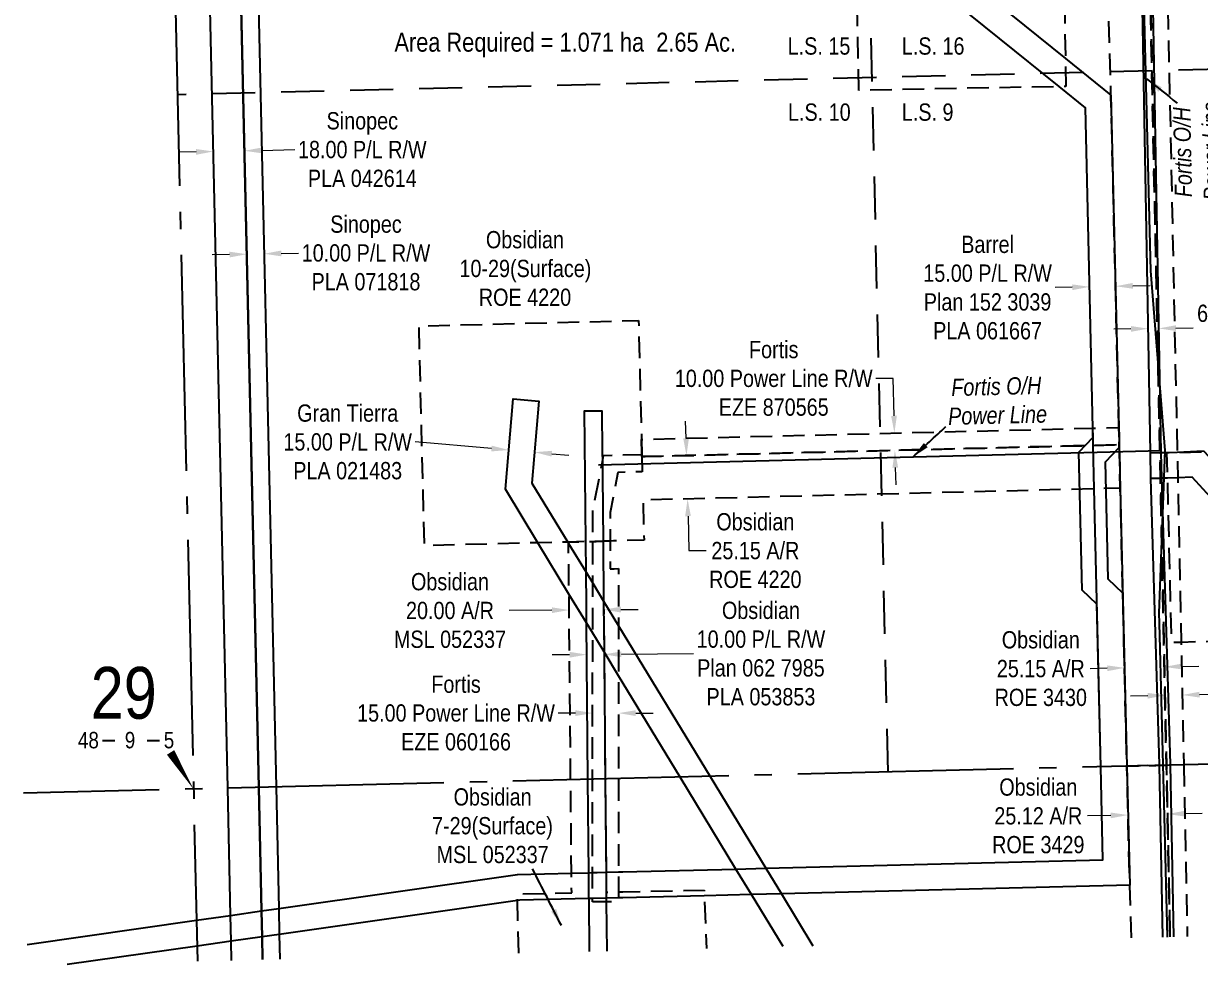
# Model space of a CAD drawing. Extents: x 614480 to 617433, y 5892532 to 5894399.
# Drawn here: x 614773 to 615454, y 5892532 to 5893076 of the extents above; entities that cross this region are included whole.
import ezdxf
from ezdxf.enums import TextEntityAlignment as Align

# ---------------------------------------------------------------- set-up
doc = ezdxf.new("R2010")
doc.units = 0
doc.header["$LTSCALE"] = 5
doc.header["$PDSIZE"] = 0.5
for name, pattern in [('foc-ACCESSROAD', [3.75, 2.5, -1.25]), ('foc-FLOWLINE', [3.75, 2.5, -1.25]), ('foc-LSD', [8, 5, -3]), ('foc-QUARTERLINE', [33, 25, -3, 2, -3])]:
    doc.linetypes.add(name, pattern=pattern)
doc.layers.get('Defpoints').update_dxf_attribs({"color": 9})
for name, color, linetype in [('10', 1, 'Continuous'), ('9', 3, 'Continuous'), ('AS-POWER', 104, 'foc-POWER'), ('AS-POWER-T', 104, 'Continuous'), ('C-AR', 13, 'foc-ACCESSROAD'), ('C-RW', 13, 'Continuous'), ('C-WS', 13, 'foc-ACCESSROAD'), ('F-EZE', 190, 'foc-FLOWLINE'), ('F-RW', 190, 'Continuous'), ('F-WS', 190, 'foc-ACCESSROAD'), ('L-AREAREQUIRED', 7, 'Continuous'), ('L-QSEC', 8, 'foc-QUARTERLINE'), ('L-SECLBL', 7, 'Continuous'), ('L-SECTION-LSD', 7, 'foc-LSD')]:
    doc.layers.add(name, color=color, linetype=linetype)
for name, color, linetype, lineweight in [('C-AR-T', 13, 'Continuous', 9), ('C-RW-T', 13, 'Continuous', 9), ('C-WS-T', 13, 'Continuous', 9), ('F-EZE-T', 190, 'Continuous', 9), ('F-RW-T', 190, 'Continuous', 9)]:
    doc.layers.add(name, color=color, linetype=linetype, lineweight=lineweight)
doc.styles.add('100L', font='ARIALN.TTF', dxfattribs={"height": 11})
doc.styles.add('80CG', font='ARIALN.TTF', dxfattribs={"height": 10})
doc.styles.add('80L', font='ARIALN.TTF', dxfattribs={"height": 10})
doc.styles.add('foc-LtypeFont', font='ARIALN.TTF', dxfattribs={"height": 7.35})
doc.styles.add('SIMPLEX', font='ARIALN.TTF')
doc.linetypes.add('foc-POWER', pattern='A,6,-1,["P",foc-LtypeFont,S=0.2,R=0,X=-0.625,Y=-0.75],-1.24,4', length=12.24)
doc.dimstyles.new('Compass 5 000', dxfattribs={"dimscale": 5, "dimtxt": 9, "dimasz": 2, "dimexe": 0.2, "dimexo": 0.0625, "dimgap": 0.5, "dimtad": 0, "dimtih": 1, "dimtoh": 1, "dimzin": 0, "dimdsep": 46, "dimtxsty": '80CG', "dimcen": 0.1, "dimse1": 1, "dimse2": 1, "dimclrd": 256, "dimclrt": 256, "dimaunit": 1, "dimadec": 4, "dimazin": 0, "dimtfac": 0.06, "dimtofl": 0, "dimtmove": 0, "dimatfit": 1, "dimfxl": 0.2, "dimtolj": 1, "dimtzin": 0, "dimlwd": -1, "dimarcsym": 0})

# ---------------------------------------------------------------- blocks, each defined once
blk = doc.blocks.new('L-SECLBL')
at = {"layer": '9', "color": 7}
for p, q in [((-5.08, -27.83), (-12.29, -27.83)), ((20.7, -27.83), (13.5, -27.83))]:
    blk.add_line(p, q, dxfattribs=at)
at = {"layer": '10', "color": 2, "style": 'SIMPLEX'}
blk.add_attdef('SEC', text='', height=30, dxfattribs=at).set_placement((0, 0), align=Align.MIDDLE)
at = {"layer": '10', "color": 5, "style": '80L'}
blk.add_attdef('TWP', text='', height=9.5, dxfattribs=at).set_placement((-14.43, -27.37), align=Align.MIDDLE_RIGHT)
blk.add_attdef('RGE', text='', height=9.5, dxfattribs=at).set_placement((3.62, -27.37), align=Align.MIDDLE_CENTER)
blk.add_attdef('MER', text='', height=9.5, dxfattribs=at).set_placement((23.17, -27.37), align=Align.MIDDLE_LEFT)
blk = doc.blocks.new('*D598')
at = {"layer": 'C-AR-T', "transparency": 16777216}
for p, q in [((615078.89, 5892736.75), (615054.15, 5892736.53)), ((615118.9, 5892737.11), (615128.9, 5892737.2))]:
    blk.add_line(p, q, dxfattribs=at)
for points in [[(615078.88, 5892738.42), (615078.91, 5892735.09), (615088.89, 5892736.84)], [(615118.88, 5892738.78), (615118.91, 5892735.44), (615108.9, 5892737.02)]]:
    blk.add_solid(points, dxfattribs=at)
at = {"layer": 'Defpoints', "color": 0, "transparency": 16777216}
for p in [(615088.89, 5892736.84), (615088.93, 5892732.31), (615108.94, 5892732.49)]:
    blk.add_point(p, dxfattribs=at)
at = {"layer": 'C-AR-T', "transparency": 16777216, "insert": (615019.87, 5892736.53), "char_height": 10, "attachment_point": 5, "style": '80CG'}
blk.add_mtext('\\A1;Obsidian\\P20.00 A/R\\PMSL 052337', dxfattribs=at)
blk = doc.blocks.new('*D599')
at = {"layer": 'C-AR-T', "transparency": 16777216}
for p, q in [((615156.63, 5892836.31), (615156.38, 5892846.3)), ((615157.75, 5892791.18), (615158.25, 5892771.23)), ((615158.25, 5892771.23), (615168.25, 5892771.23))]:
    blk.add_line(p, q, dxfattribs=at)
for points in [[(615158.3, 5892836.35), (615154.96, 5892836.27), (615156.88, 5892826.31)], [(615159.42, 5892791.22), (615156.09, 5892791.14), (615157.5, 5892801.17)]]:
    blk.add_solid(points, dxfattribs=at)
at = {"layer": 'Defpoints', "color": 0, "transparency": 16777216}
for p in [(615156.89, 5892826.31), (615157.5, 5892801.17), (615157.51, 5892801.17)]:
    blk.add_point(p, dxfattribs=at)
at = {"layer": 'C-AR-T', "transparency": 16777216, "insert": (615196.77, 5892771.23), "char_height": 10, "attachment_point": 5, "style": '80CG'}
blk.add_mtext('\\A1;Obsidian\\P25.15 A/R\\PROE 4220', dxfattribs=at)
blk = doc.blocks.new('*D600')
at = {"layer": 'C-AR-T', "transparency": 16777216}
for p, q in [((615400.65, 5892703.13), (615390.65, 5892702.89)), ((615443.75, 5892704.15), (615453.74, 5892704.39))]:
    blk.add_line(p, q, dxfattribs=at)
for points in [[(615400.61, 5892704.79), (615400.69, 5892701.46), (615410.65, 5892703.36)], [(615443.71, 5892705.81), (615443.78, 5892702.48), (615433.75, 5892703.91)]]:
    blk.add_solid(points, dxfattribs=at)
at = {"layer": 'Defpoints', "color": 0, "transparency": 16777216}
for p in [(615433.65, 5892708.08), (615410.55, 5892707.53), (615410.65, 5892703.36)]:
    blk.add_point(p, dxfattribs=at)
at = {"layer": 'C-AR-T', "transparency": 16777216, "insert": (615362.13, 5892702.89), "char_height": 10, "attachment_point": 5, "style": '80CG'}
blk.add_mtext('\\A1;Obsidian\\P25.15 A/R\\PROE 3430', dxfattribs=at)
blk = doc.blocks.new('*D601')
at = {"layer": 'C-AR-T', "transparency": 16777216}
for p, q in [((615445.54, 5892618.94), (615455.54, 5892619.18)), ((615402.67, 5892617.93), (615389.24, 5892617.61))]:
    blk.add_line(p, q, dxfattribs=at)
for points in [[(615402.63, 5892619.59), (615402.71, 5892616.26), (615412.66, 5892618.16)], [(615445.5, 5892620.61), (615445.58, 5892617.28), (615435.54, 5892618.71)]]:
    blk.add_solid(points, dxfattribs=at)
at = {"layer": 'Defpoints', "color": 0, "transparency": 16777216}
for p in [(615412.51, 5892624.64), (615435.39, 5892625.18), (615412.66, 5892618.16)]:
    blk.add_point(p, dxfattribs=at)
at = {"layer": 'C-AR-T', "transparency": 16777216, "insert": (615360.69, 5892617.61), "char_height": 10, "attachment_point": 5, "style": '80CG'}
blk.add_mtext('\\A1;Obsidian\\P25.12 A/R\\PROE 3429', dxfattribs=at)
blk = doc.blocks.new('*D603')
at = {"layer": 'C-RW-T', "transparency": 16777216}
for p, q in [((615089.13, 5892710.96), (615079.13, 5892710.87)), ((615119.13, 5892711.23), (615160.93, 5892711.6))]:
    blk.add_line(p, q, dxfattribs=at)
for points in [[(615089.12, 5892712.63), (615089.15, 5892709.29), (615099.13, 5892711.05)], [(615119.12, 5892712.9), (615119.15, 5892709.56), (615109.13, 5892711.14)]]:
    blk.add_solid(points, dxfattribs=at)
at = {"layer": 'Defpoints', "color": 0, "transparency": 16777216}
for p in [(615099.02, 5892723.2), (615109.02, 5892723.29), (615109.13, 5892711.14)]:
    blk.add_point(p, dxfattribs=at)
at = {"layer": 'C-RW-T', "transparency": 16777216, "insert": (615200.01, 5892711.6), "char_height": 10, "attachment_point": 5, "style": '80CG'}
blk.add_mtext('\\A1;Obsidian\\P10.00 P/L R/W\\PPlan 062 7985\\PPLA 053853', dxfattribs=at)
blk = doc.blocks.new('*D605')
at = {"layer": 'C-RW-T', "transparency": 16777216}
for p, q in [((615414.35, 5892899.61), (615404.35, 5892899.43)), ((615440.43, 5892900.09), (615450.43, 5892900.27))]:
    blk.add_line(p, q, dxfattribs=at)
for points in [[(615414.32, 5892901.28), (615414.38, 5892897.95), (615424.35, 5892899.79)], [(615440.4, 5892901.75), (615440.46, 5892898.42), (615430.43, 5892899.9)]]:
    blk.add_solid(points, dxfattribs=at)
at = {"layer": 'Defpoints', "color": 0, "transparency": 16777216}
for p in [(615424.31, 5892901.98), (615430.39, 5892902.09), (615430.43, 5892899.9)]:
    blk.add_point(p, dxfattribs=at)
at = {"layer": 'C-RW-T', "transparency": 16777216, "insert": (615499.14, 5892900.27), "char_height": 10, "attachment_point": 5, "style": '80CG'}
blk.add_mtext('\\A1;Obsidian\\P6.10 Flowline R/W\\PPlan 211 MC\\PROE 6818', dxfattribs=at)
blk = doc.blocks.new('*D609')
at = {"layer": 'Defpoints', "color": 0, "transparency": 16777216}
for p in [(615102.5, 5892677.64), (615102.5, 5892677.16), (615117.52, 5892677.63)]:
    blk.add_point(p, dxfattribs=at)
at = {"layer": 'F-EZE-T', "transparency": 16777216}
for p, q in [((615092.5, 5892677.17), (615082.5, 5892677.18)), ((615127.52, 5892677.15), (615137.52, 5892677.14))]:
    blk.add_line(p, q, dxfattribs=at)
for points in [[(615092.5, 5892678.84), (615092.5, 5892675.5), (615102.5, 5892677.16)], [(615127.52, 5892678.81), (615127.52, 5892675.48), (615117.52, 5892677.15)]]:
    blk.add_solid(points, dxfattribs=at)
at = {"layer": 'F-EZE-T', "transparency": 16777216, "insert": (615023.36, 5892677.18), "char_height": 10, "attachment_point": 5, "style": '80CG'}
blk.add_mtext('\\A1;Fortis\\P15.00 Power Line R/W\\PEZE 060166', dxfattribs=at)
blk = doc.blocks.new('*D610')
at = {"layer": 'Defpoints', "color": 0, "transparency": 16777216}
for p in [(615222.27, 5892837.95), (615277.33, 5892839.32), (615222.52, 5892827.94)]:
    blk.add_point(p, dxfattribs=at)
at = {"layer": 'F-EZE-T', "transparency": 16777216}
for p, q in [((615276.55, 5892870.94), (615266.55, 5892870.94)), ((615277.09, 5892849.31), (615276.55, 5892870.94)), ((615277.83, 5892819.32), (615278.08, 5892809.32))]:
    blk.add_line(p, q, dxfattribs=at)
for points in [[(615278.75, 5892849.35), (615275.42, 5892849.27), (615277.33, 5892839.32)], [(615279.5, 5892819.36), (615276.17, 5892819.27), (615277.58, 5892829.31)]]:
    blk.add_solid(points, dxfattribs=at)
at = {"layer": 'F-EZE-T', "transparency": 16777216, "insert": (615207.41, 5892870.94), "char_height": 10, "attachment_point": 5, "style": '80CG'}
blk.add_mtext('\\A1;Fortis\\P10.00 Power Line R/W\\PEZE 870565', dxfattribs=at)
blk = doc.blocks.new('*D611')
at = {"layer": 'Defpoints', "color": 0, "transparency": 16777216}
for p in [(615434.01, 5892691.1), (615444.01, 5892691.31), (615444.09, 5892687.64)]:
    blk.add_point(p, dxfattribs=at)
at = {"layer": 'F-EZE-T', "transparency": 16777216}
for p, q in [((615454.08, 5892687.85), (615464.08, 5892688.06)), ((615424.08, 5892687.22), (615414.09, 5892687.01))]:
    blk.add_line(p, q, dxfattribs=at)
for points in [[(615424.05, 5892688.89), (615424.12, 5892685.56), (615434.08, 5892687.43)], [(615454.05, 5892689.52), (615454.12, 5892686.19), (615444.09, 5892687.64)]]:
    blk.add_solid(points, dxfattribs=at)
at = {"layer": 'F-EZE-T', "transparency": 16777216, "insert": (615523.22, 5892688.06), "char_height": 10, "attachment_point": 5, "style": '80CG'}
blk.add_mtext('\\A1;Fortis\\P10.00 Power Line R/W\\PEZE 870565', dxfattribs=at)
blk = doc.blocks.new('*D616')
at = {"layer": 'Defpoints', "color": 0, "transparency": 16777216}
for p in [(614882.6, 5893010.2), (614900.6, 5893010.6), (614900.78, 5893002.76)]:
    blk.add_point(p, dxfattribs=at)
at = {"layer": 'F-RW-T', "transparency": 16777216}
for p, q in [((614872.77, 5893002.13), (614862.78, 5893001.91)), ((614910.77, 5893002.99), (614929.99, 5893003.42))]:
    blk.add_line(p, q, dxfattribs=at)
for points in [[(614872.74, 5893003.8), (614872.81, 5893000.46), (614882.77, 5893002.36)], [(614910.74, 5893004.65), (614910.81, 5893001.32), (614900.78, 5893002.76)]]:
    blk.add_solid(points, dxfattribs=at)
at = {"layer": 'F-RW-T', "transparency": 16777216, "insert": (614969.07, 5893003.42), "char_height": 10, "attachment_point": 5, "style": '80CG'}
blk.add_mtext('\\A1;Sinopec\\P18.00 P/L R/W\\PPLA 042614', dxfattribs=at)
blk = doc.blocks.new('*D617')
at = {"layer": 'Defpoints', "color": 0, "transparency": 16777216}
for p in [(614902, 5892948.72), (614911.98, 5892948.94), (614912.12, 5892943.12)]:
    blk.add_point(p, dxfattribs=at)
at = {"layer": 'F-RW-T', "transparency": 16777216}
for p, q in [((614892.13, 5892942.67), (614882.13, 5892942.45)), ((614922.11, 5892943.35), (614932.11, 5892943.57))]:
    blk.add_line(p, q, dxfattribs=at)
for points in [[(614892.09, 5892944.34), (614892.17, 5892941), (614902.13, 5892942.9)], [(614922.08, 5892945.01), (614922.15, 5892941.68), (614912.12, 5892943.12)]]:
    blk.add_solid(points, dxfattribs=at)
at = {"layer": 'F-RW-T', "transparency": 16777216, "insert": (614971.2, 5892943.57), "char_height": 10, "attachment_point": 5, "style": '80CG'}
blk.add_mtext('\\A1;Sinopec\\P10.00 P/L R/W\\PPLA 071818', dxfattribs=at)
blk = doc.blocks.new('*D618')
at = {"layer": 'Defpoints', "color": 0, "transparency": 16777216}
for p in [(615053.77, 5892827.95), (615053.9, 5892829.51), (615068.72, 5892826.67)]:
    blk.add_point(p, dxfattribs=at)
at = {"layer": 'F-RW-T', "transparency": 16777216}
for p, q in [((615043.94, 5892830.37), (614999.69, 5892834.15)), ((615078.82, 5892827.38), (615088.78, 5892826.53))]:
    blk.add_line(p, q, dxfattribs=at)
for points in [[(615044.08, 5892832.03), (615043.79, 5892828.7), (615053.9, 5892829.51)], [(615078.96, 5892829.04), (615078.67, 5892825.72), (615068.85, 5892828.23)]]:
    blk.add_solid(points, dxfattribs=at)
at = {"layer": 'F-RW-T', "transparency": 16777216, "insert": (614960.6, 5892834.15), "char_height": 10, "attachment_point": 5, "style": '80CG'}
blk.add_mtext('\\A1;Gran Tierra\\P15.00 P/L R/W\\PPLA 021483', dxfattribs=at)
blk = doc.blocks.new('*D619')
at = {"layer": 'Defpoints', "color": 0, "transparency": 16777216}
for p in [(615390.39, 5892923.99), (615394.2, 5892761.22), (615409.27, 5892761.57)]:
    blk.add_point(p, dxfattribs=at)
at = {"layer": 'F-RW-T', "transparency": 16777216}
for p, q in [((615380.39, 5892923.76), (615370.39, 5892923.52)), ((615415.45, 5892924.58), (615425.45, 5892924.81))]:
    blk.add_line(p, q, dxfattribs=at)
for points in [[(615415.41, 5892926.24), (615415.49, 5892922.91), (615405.46, 5892924.34)], [(615380.35, 5892925.42), (615380.43, 5892922.09), (615390.39, 5892923.99)]]:
    blk.add_solid(points, dxfattribs=at)
at = {"layer": 'F-RW-T', "transparency": 16777216, "insert": (615331.31, 5892923.52), "char_height": 10, "attachment_point": 5, "style": '80CG'}
blk.add_mtext('\\A1;Barrel\\P15.00 P/L R/W\\PPlan 152 3039\\PPLA 061667', dxfattribs=at)

msp = doc.modelspace()

# ---------------------------------------------------------------- linework, layer by layer
at = {"layer": 'AS-POWER', "flags": 128}
for points in [[(615435.515, 5892547.5), (615433.563, 5892624.979), (615430.936, 5892729.234), (615430.79, 5892735.049), (615434.217, 5892829.192), (615425.797, 5892933.202), (615423.284, 5893032.905), (615420.771, 5893132.619), (615418.258, 5893232.332), (615417.078, 5893282.11), (615416.179, 5893320.046), (615415.653, 5893338.858), (615414.5, 5893380.093), (615414.405, 5893383.516), (615412.853, 5893446.782), (615410.333, 5893546.806), (615410.222, 5893551.186)], [(615105.956, 5892821.007), (615402.311, 5892828.454), (615431.698, 5892829.223)]]:
    msp.add_lwpolyline(points, dxfattribs=at)
at = {"layer": 'C-AR', "flags": 128}
msp.add_lwpolyline([(615414.758, 5892546.982), (615413.628, 5892577.486), (615411.994, 5892646.433), (615428.839, 5892646.847), (615434.931, 5892646.997), (615437.018, 5892547.537)], dxfattribs=at)
at = {"layer": 'C-RW', "flags": 128}
for points in [[(615432.878, 5892547.434), (615430.902, 5892646.898), (615430.891, 5892647.465), (615425.953, 5892813), (615425.641, 5892827.992), (615419.445, 5893171.158), (615419.174, 5893186.162), (615417.753, 5893264.859), (615417.424, 5893279.856), (615417.275, 5893286.382), (615417.16, 5893291.375), (615416.645, 5893313.877), (615397.771, 5893313.408), (615397.313, 5893333.981), (615396.025, 5893391.093), (615395.687, 5893406.087), (615394.908, 5893440.641), (615394.684, 5893450.576), (615394.67, 5893451.201), (615394.175, 5893465.712), (615393.798, 5893475.626), (615393.236, 5893490.628), (615390.949, 5893550.708)], [(615460.958, 5893250.61), (615424.016, 5893254.552), (615425.247, 5893186.491), (615425.522, 5893171.302), (615431.73, 5892828.034), (615432.037, 5892813.189), (615436.985, 5892647.616), (615436.996, 5892647.048), (615438.947, 5892547.585)], [(615100.67, 5892539.157), (615100.403, 5892569.028), (615100.396, 5892569.768), (615100.262, 5892584.768), (615099.778, 5892638.758), (615098.968, 5892729.359), (615098.872, 5892740.105), (615098.705, 5892758.696), (615098.546, 5892776.467), (615097.869, 5892852.113), (615107.87, 5892852.204), (615108.082, 5892828.555), (615108.134, 5892822.63), (615108.209, 5892814.338), (615108.545, 5892776.717), (615108.855, 5892741.991), (615108.871, 5892740.194), (615109.118, 5892712.654), (615109.777, 5892639.003), (615110.261, 5892585.015), (615110.364, 5892573.468), (615110.395, 5892570.013), (615110.403, 5892569.117), (615110.409, 5892568.543), (615110.415, 5892567.87)], [(615110.415, 5892567.87), (615110.669, 5892539.406)]]:
    msp.add_lwpolyline(points, dxfattribs=at)
msp.add_lwpolyline([(615456.456, 5892828.976), (615456.892, 5892828.498), (615505.553, 5892775.137), (615494.454, 5892765.135), (615449.898, 5892813.827), (615441.449, 5892813.321), (615435.571, 5892813.218), (615432.037, 5892813.21), (615431.446, 5892813.089), (615425.953, 5892813), (615425.641, 5892827.992), (615431.135, 5892827.931), (615431.731, 5892827.982), (615435.205, 5892827.976), (615441.137, 5892828.173), (615456.456, 5892828.976)], close=True, dxfattribs=at)
at = {"layer": 'C-WS', "flags": 128}
for points in [[(615420.627, 5893331.348), (615420.884, 5893320.048), (615422.577, 5893320.092), (615422.725, 5893313.602), (615424.05, 5893313.635), (615434.051, 5893313.875), (615439.039, 5893313.996), (615453.261, 5893314.322), (615454.896, 5893314.377), (615523.125, 5893316.056), (615524.368, 5893265.221), (615526.236, 5893188.8), (615433.617, 5893186.514), (615425.251, 5893186.307), (615423.615, 5893186.267), (615423.93, 5893171.263), (615431.135, 5892827.918), (615431.447, 5892813.049), (615434.931, 5892646.997), (615430.902, 5892646.897), (615428.839, 5892646.847), (615411.994, 5892646.432), (615408.179, 5892807.407), (615407.584, 5892832.546), (615407.347, 5892842.549), (615402.785, 5893035.044), (615400.846, 5893100.48), (615400.378, 5893120.475), (615399.301, 5893170.684), (615398.979, 5893185.689), (615397.369, 5893251.64), (615397.081, 5893263.474), (615396.881, 5893271.654), (615396.675, 5893278.469), (615396.517, 5893285.286), (615396.401, 5893290.279), (615395.88, 5893312.828), (615395.472, 5893330.643), (615394.098, 5893391.038), (615393.757, 5893406.032), (615392.972, 5893440.587), (615392.746, 5893450.528), (615394.684, 5893450.576), (615398.839, 5893450.677), (615400.603, 5893450.721), (615417.902, 5893451.144), (615418.126, 5893441.286), (615418.47, 5893426.189), (615418.912, 5893406.751), (615419.253, 5893391.755), (615420.21, 5893349.666), (615420.551, 5893334.662), (615420.627, 5893331.348)], [(615131.034, 5892826.862), (615131.063, 5892825.668), (615132.873, 5892825.713), (615392.537, 5892832.172), (615407.584, 5892832.546), (615408.179, 5892807.407), (615393.126, 5892807.033), (615131.689, 5892800.532), (615132.267, 5892777.306), (615114.537, 5892776.866), (615112.579, 5892776.816), (615108.545, 5892776.717), (615104.529, 5892776.616), (615102.569, 5892776.568), (615098.546, 5892776.467), (615088.537, 5892776.219), (615088.066, 5892776.207), (615070.766, 5892775.776), (615005.077, 5892774.143), (615001.914, 5892901.333), (615129.103, 5892904.496), (615130.815, 5892835.671), (615131.016, 5892827.567), (615131.034, 5892826.862)], [(615545.177, 5892830.697), (615547.916, 5892720.721), (615443.446, 5892718.135), (615437.936, 5892717.998), (615435.577, 5892812.988), (615435.205, 5892827.976), (615441.139, 5892828.103), (615455.682, 5892828.468), (615545.177, 5892830.697)]]:
    msp.add_lwpolyline(points, close=True, dxfattribs=at)
for points in [[(615059.66, 5892538.135), (615058.91, 5892568.58), (615058.816, 5892572.418), (615090.356, 5892573.06), (615090.253, 5892584.523), (615089.77, 5892638.512), (615088.807, 5892746.083), (615088.544, 5892775.42), (615088.537, 5892776.219), (615098.546, 5892776.467), (615102.569, 5892776.568), (615104.529, 5892776.616), (615108.545, 5892776.717), (615108.855, 5892741.991), (615108.871, 5892740.194), (615109.118, 5892712.654), (615109.777, 5892639.003), (615110.261, 5892585.015)], [(615110.261, 5892585.015), (615110.364, 5892573.468), (615117.448, 5892573.612), (615120.081, 5892573.666), (615167.024, 5892574.622), (615167.155, 5892571.411), (615168.404, 5892540.845)]]:
    msp.add_lwpolyline(points, dxfattribs=at)
at = {"layer": 'F-EZE', "flags": 128}
for points in [[(615437.018, 5892547.537), (615434.931, 5892646.997), (615431.45, 5892812.889), (615431.136, 5892827.879), (615423.93, 5893171.263), (615423.615, 5893186.267), (615433.617, 5893186.514), (615433.932, 5893171.509), (615441.139, 5892828.103), (615441.453, 5892813.106), (615443.446, 5892718.135), (615444.934, 5892647.243)], [(615444.934, 5892647.243), (615447.021, 5892547.786)]]:
    msp.add_lwpolyline(points, dxfattribs=at)
for points in [[(615132.873, 5892825.713), (615131.063, 5892825.668), (615131.034, 5892826.862), (615131.016, 5892827.567), (615130.815, 5892835.671), (615392.303, 5892842.175), (615407.347, 5892842.549), (615407.584, 5892832.546), (615392.537, 5892832.172), (615132.873, 5892825.713)], [(615131.063, 5892825.668), (615131.258, 5892816.856), (615117.145, 5892816.569), (615112.59, 5892793.392), (615112.579, 5892776.816), (615112.569, 5892760.694), (615115.064, 5892760.751), (615117.573, 5892760.806), (615117.551, 5892727.679), (615117.532, 5892698.805), (615117.492, 5892639.193), (615117.455, 5892585.193), (615117.448, 5892573.612), (615117.446, 5892570.186), (615117.444, 5892567.865), (615110.415, 5892567.87), (615102.429, 5892567.876), (615102.43, 5892569.818), (615102.44, 5892584.823), (615102.477, 5892638.824), (615102.534, 5892723.491), (615102.553, 5892752.363), (615102.569, 5892776.568), (615102.581, 5892794.37), (615108.134, 5892822.63), (615108.878, 5892826.414), (615131.034, 5892826.862), (615131.063, 5892825.668)]]:
    msp.add_lwpolyline(points, close=True, dxfattribs=at)
at = {"layer": 'F-RW', "flags": 128}
for points in [[(614911.335, 5892534.44), (614911.038, 5892547.631), (614910.701, 5892562.587), (614909.089, 5892634.081), (614896.038, 5893213.017), (615019.049, 5893220.407), (615163.758, 5893229.1), (615163.585, 5893238.669), (615163.371, 5893250.446), (615163.222, 5893258.692), (615163.099, 5893265.463), (615178.088, 5893266.298), (615178.21, 5893259.557), (615178.36, 5893251.281), (615178.572, 5893239.534), (615178.741, 5893230.166), (615179.015, 5893214.995), (615019.949, 5893205.439), (614916.093, 5893199.201), (614906.575, 5893188.871), (614919.078, 5892634.326), (614920.663, 5892564.009), (614921, 5892549.042), (614921.324, 5892534.689)], [(614893.331, 5892533.991), (614893.08, 5892545.087), (614892.744, 5892560.024), (614891.084, 5892633.639), (614878.041, 5893212.202)], [(614896.032, 5893213.279), (614909.089, 5892634.08), (614910.7, 5892562.587), (614911.038, 5892547.631), (614911.335, 5892534.44)], [(615313.031, 5893107.369), (615376.413, 5893056.294), (615402.785, 5893035.044), (615407.347, 5892842.549), (615407.584, 5892832.546), (615408.179, 5892807.407), (615411.994, 5892646.432), (615413.628, 5892577.486), (615211.83, 5892572.511), (615194.527, 5892572.085), (615167.155, 5892571.411), (615120.09, 5892570.252), (615117.446, 5892570.186), (615110.395, 5892570.013), (615102.43, 5892569.818), (615100.396, 5892569.768), (615060.285, 5892568.78), (615058.91, 5892568.58), (614921, 5892549.042), (614911.038, 5892547.631), (614893.08, 5892545.087), (614873.385, 5892542.296)], [(614774.991, 5892543.214), (614873.039, 5892557.211), (614892.744, 5892560.024), (614910.701, 5892562.587), (614920.663, 5892564.009), (615058.974, 5892583.754), (615090.253, 5892584.523), (615100.262, 5892584.768), (615102.44, 5892584.823), (615105.037, 5892584.887), (615110.261, 5892585.015), (615117.455, 5892585.193), (615120.05, 5892585.256), (615185.545, 5892586.869), (615202.847, 5892587.295), (615398.156, 5892592.109), (615396.893, 5892646.06), (615393.126, 5892807.033), (615392.537, 5892832.172), (615392.303, 5892842.175), (615387.96, 5893027.726), (615372.797, 5893039.945), (615303.619, 5893095.691)], [(615212.836, 5892541.952), (615194.527, 5892572.085), (615185.545, 5892586.869), (615153.22, 5892640.07), (615117.532, 5892698.805), (615109.118, 5892712.654), (615104.679, 5892719.961), (615102.534, 5892723.491), (615098.968, 5892729.359), (615088.807, 5892746.083), (615070.766, 5892775.776), (615051.95, 5892806.744), (615056.435, 5892859.132), (615071.39, 5892857.851), (615067.322, 5892810.349), (615088.066, 5892776.207), (615088.544, 5892775.42), (615098.705, 5892758.696), (615102.553, 5892752.363), (615108.855, 5892741.991), (615117.551, 5892727.679), (615170.524, 5892640.495), (615202.847, 5892587.295), (615211.83, 5892572.511), (615230.136, 5892542.383)], [(614873.385, 5892542.296), (614798.024, 5892531.617)]]:
    msp.add_lwpolyline(points, dxfattribs=at)
at = {"layer": 'F-WS', "flags": 128}
msp.add_lwpolyline([(615400.378, 5893120.475), (615400.846, 5893100.48), (615375.594, 5893100.008), (615376.413, 5893056.294), (615376.717, 5893040.018), (615372.797, 5893039.945), (615256.738, 5893037.772), (615254.492, 5893157.752), (615374.471, 5893159.997), (615375.22, 5893120.004), (615400.378, 5893120.475)], close=True, dxfattribs=at)
at = {"layer": 'L-QSEC', "flags": 128}
for points in [[(614852.67, 5893437.341), (614873.588, 5892533.5)], [(615676.169, 5892652.942), (614772.803, 5892630.733)]]:
    msp.add_lwpolyline(points, dxfattribs=at)
at = {"layer": 'L-SECLBL', "flags": 128}
msp.add_lwpolyline([(614871.282, 5892633.154, 0, 5, 0), (614857.986, 5892654.393, 0, 0, 0)], format="xyseb", dxfattribs=at)
at = {"layer": 'L-SECTION-LSD', "flags": 128}
for points in [[(615273.726, 5892643.048), (615255.012, 5893447.176)], [(615666.762, 5893054.976), (614861.976, 5893035.241)]]:
    msp.add_lwpolyline(points, dxfattribs=at)

# ---------------------------------------------------------------- block references
at = {"layer": 'L-SECLBL'}
msp.add_blockref('L-SECLBL', (614830.878, 5892688.896), dxfattribs=at).add_auto_attribs({'SEC': '29', 'TWP': '48', 'RGE': '9', 'MER': '5'})

# ---------------------------------------------------------------- texts
at = {"layer": 'AS-POWER-T', "char_height": 10, "attachment_point": 1, "style": '80L'}
for insert, rotation in [((615439.865, 5892973.203), 91.202343), ((615307.584, 5892870.657), 1.424791)]:
    msp.add_mtext_dynamic_manual_height_columns('\\pi2.55341;{\\fArial Narrow|b0|i1|c0|p34;Fortis O/H\\P\\pi0.32626;Power Line}', width=57.1191, gutter_width=50, heights=[0], dxfattribs=dict(at, insert=insert, rotation=rotation))
at = {"layer": 'C-WS-T', "char_height": 10, "attachment_point": 1, "style": '80L'}
for s, insert in [('\\pi15.98793;Obsidian\\P\\pi0.66392;10-29(Surface)\\P\\pi11.88151;ROE 4220', (615024.69, 5892956.31)), ('\\pi15.98793;Obsidian\\P\\pi3.49816;7-29(Surface)\\P\\pi6.12094;MSL 052337', (615005.967, 5892633.644))]:
    msp.add_mtext_dynamic_manual_height_columns(s, width=75.80941, gutter_width=50, heights=[0], dxfattribs=dict(at, insert=insert))
at = {"layer": 'L-AREAREQUIRED', "color": 5, "style": '100L'}
msp.add_text('Area Required = 1.071 ha  2.65 Ac.', height=11, dxfattribs=at).set_placement((615086.651, 5893056.86), align=Align.BOTTOM_CENTER)

# ---------------------------------------------------------------- dimensions: what is measured, and where the dimension line sits
at = {"layer": 'C-AR-T'}
for base, p1, p2, angle, text, picture, middle in [((615157.504, 5892801.173), (615156.887, 5892826.31), (615157.512, 5892801.174), 271.424465, 'Obsidian\\P25.15 A/R\\PROE 4220', '*D599', (615196.772, 5892771.227)), ((615088.89, 5892736.842), (615108.94, 5892732.491), (615088.93, 5892732.311), 180.512671, 'Obsidian\\P20.00 A/R\\PMSL 052337', '*D598', (615019.868, 5892736.531)), ((615412.664, 5892618.164), (615435.389, 5892625.178), (615412.511, 5892624.636), 181.357433, 'Obsidian\\P25.12 A/R\\PROE 3429', '*D601', (615360.69, 5892617.609))]:
    dim = msp.add_linear_dim(base=base, p1=p1, p2=p2, angle=angle, text=text, dimstyle='Compass 5 000', dxfattribs=at)
    dim.commit()
    dim.dimension.update_dxf_attribs({"geometry": picture, "text_midpoint": middle, "dimtype": 161})
dim = msp.add_aligned_dim(p1=(615433.649, 5892708.08), p2=(615410.546, 5892707.532), distance=4.17, text='Obsidian\\P25.15 A/R\\PROE 3430', dimstyle='Compass 5 000', dxfattribs=at)
dim.commit()
dim.dimension.update_dxf_attribs({"geometry": '*D600', "text_midpoint": (615362.128, 5892702.89)})
at = {"layer": 'C-RW-T'}
dim = msp.add_aligned_dim(p1=(615424.307, 5892901.984), p2=(615430.391, 5892902.094), distance=-2.19, text='Obsidian\\P6.10 Flowline R/W\\PPlan 211 MC\\PROE 6818', dimstyle='Compass 5 000', dxfattribs=at)
dim.commit()
dim.dimension.update_dxf_attribs({"geometry": '*D605', "text_midpoint": (615499.145, 5892900.266)})
dim = msp.add_linear_dim(base=(615109.131, 5892711.139), p1=(615099.023, 5892723.204), p2=(615109.023, 5892723.293), angle=0.512706, text='Obsidian\\P10.00 P/L R/W\\PPlan 062 7985\\PPLA 053853', dimstyle='Compass 5 000', dxfattribs=at)
dim.commit()
dim.dimension.update_dxf_attribs({"geometry": '*D603', "text_midpoint": (615200.013, 5892711.603), "dimtype": 161})
at = {"layer": 'F-EZE-T'}
dim = msp.add_linear_dim(base=(615277.335, 5892839.315), p1=(615222.517, 5892827.943), p2=(615222.268, 5892837.946), angle=91.424791, text='Fortis\\P10.00 Power Line R/W\\PEZE 870565', dimstyle='Compass 5 000', dxfattribs=at)
dim.commit()
dim.dimension.update_dxf_attribs({"geometry": '*D610', "text_midpoint": (615207.408, 5892870.936), "dimtype": 161})
for p1, p2, distance, text, picture, middle in [((615434.005, 5892691.103), (615444.009, 5892691.313), -3.67, 'Fortis\\P10.00 Power Line R/W\\PEZE 870565', '*D611', (615523.222, 5892688.064)), ((615117.517, 5892677.628), (615102.503, 5892677.638), 0.475, 'Fortis\\P15.00 Power Line R/W\\PEZE 060166', '*D609', (615023.362, 5892677.177))]:
    dim = msp.add_aligned_dim(p1=p1, p2=p2, distance=distance, text=text, dimstyle='Compass 5 000', dxfattribs=at)
    dim.commit()
    dim.dimension.update_dxf_attribs({"geometry": picture, "text_midpoint": middle})
at = {"layer": 'F-RW-T'}
for base, p1, p2, angle, text, picture, middle in [((614900.777, 5893002.762), (614882.595, 5893010.196), (614900.601, 5893010.602), 1.291391, 'Sinopec\\P18.00 P/L R/W\\PPLA 042614', '*D616', (614969.071, 5893003.421)), ((615390.388, 5892923.991), (615409.266, 5892761.57), (615394.198, 5892761.218), 181.340727, 'Barrel\\P15.00 P/L R/W\\PPlan 152 3039\\PPLA 061667', '*D619', (615331.308, 5892923.523)), ((615053.899, 5892829.512), (615068.719, 5892826.668), (615053.765, 5892827.948), 175.106325, 'Gran Tierra\\P15.00 P/L R/W\\PPLA 021483', '*D618', (614960.603, 5892834.154))]:
    dim = msp.add_linear_dim(base=base, p1=p1, p2=p2, angle=angle, text=text, dimstyle='Compass 5 000', dxfattribs=at)
    dim.commit()
    dim.dimension.update_dxf_attribs({"geometry": picture, "text_midpoint": middle, "dimtype": 161})
dim = msp.add_aligned_dim(p1=(614901.996, 5892948.718), p2=(614911.984, 5892948.943), distance=-5.823, text='Sinopec\\P10.00 P/L R/W\\PPLA 071818', dimstyle='Compass 5 000', dxfattribs=at)
dim.commit()
dim.dimension.update_dxf_attribs({"geometry": '*D617', "text_midpoint": (614971.196, 5892943.572)})

# ---------------------------------------------------------------- leaders
at = {"layer": 'AS-POWER-T', "path_type": 1}
for points in [[(615423.443, 5893044.469), (615441.096, 5893030.402)], [(615288.14, 5892825.563), (615307.174, 5892843.057)]]:
    msp.add_leader(points, dimstyle='Compass 5 000', override={"dimgap": 0.5, "dimtad": 0}, dxfattribs=at)
at = {"layer": 'C-WS-T', "path_type": 1}
msp.add_leader([(615084.436, 5892554.091), (615067.71, 5892586.973)], dimstyle='Compass 5 000', override={"dimgap": 0.5, "dimtad": 0}, dxfattribs=at)

# ---------------------------------------------------------------- next in the draw order: texts
at = {"layer": 'L-SECTION-LSD', "char_height": 10, "attachment_point": 1, "style": '100L', "bg_fill": 3, "box_fill_scale": 1.5, "bg_fill_color": 256, "bg_fill_transparency": 0}
for s, width, insert in [('\\pi1.8458;L.S. 15', 36.85945, (615213.661, 5893068.44)), ('L.S. 16', 36.94144, (615281.621, 5893068.44)), ('\\pi2.02908;L.S. 10', 36.95405, (615213.661, 5893030.155)), ('L.S. 9', 30.52728, (615281.621, 5893030.155))]:
    msp.add_mtext_dynamic_manual_height_columns(s, width=width, gutter_width=55, heights=[0], dxfattribs=dict(at, insert=insert))

# ---------------------------------------------------------------- next in the draw order: linework, layer by layer
at = {"layer": 'F-RW', "flags": 128}
for points in [[(615313.031, 5893107.369), (615376.413, 5893056.294), (615402.785, 5893035.044), (615407.347, 5892842.549), (615407.562, 5892831.035), (615399.394, 5892822.47), (615400.974, 5892754.939), (615409.53, 5892746.776), (615411.994, 5892646.432), (615413.628, 5892577.486), (615211.83, 5892572.511), (615194.527, 5892572.085), (615167.155, 5892571.411), (615120.09, 5892570.252), (615117.446, 5892570.186), (615110.395, 5892570.013), (615102.43, 5892569.818), (615100.396, 5892569.768), (615060.285, 5892568.78), (615058.91, 5892568.58), (614921, 5892549.042), (614911.038, 5892547.631), (614893.08, 5892545.087), (614873.385, 5892542.296)], [(614774.991, 5892543.214), (614873.039, 5892557.211), (614892.744, 5892560.024), (614910.701, 5892562.587), (614920.663, 5892564.009), (615058.974, 5892583.754), (615090.253, 5892584.523), (615100.262, 5892584.768), (615102.44, 5892584.823), (615105.037, 5892584.887), (615110.261, 5892585.015), (615117.455, 5892585.193), (615120.05, 5892585.256), (615185.545, 5892586.869), (615202.847, 5892587.295), (615398.156, 5892592.109), (615396.893, 5892646.06), (615394.685, 5892740.215), (615386.129, 5892748.378), (615384.258, 5892828.326), (615392.427, 5892836.891), (615392.303, 5892842.175), (615387.96, 5893027.726), (615372.797, 5893039.945), (615303.619, 5893095.691)]]:
    msp.add_lwpolyline(points, dxfattribs=at)

doc.saveas('drawing.dxf')
